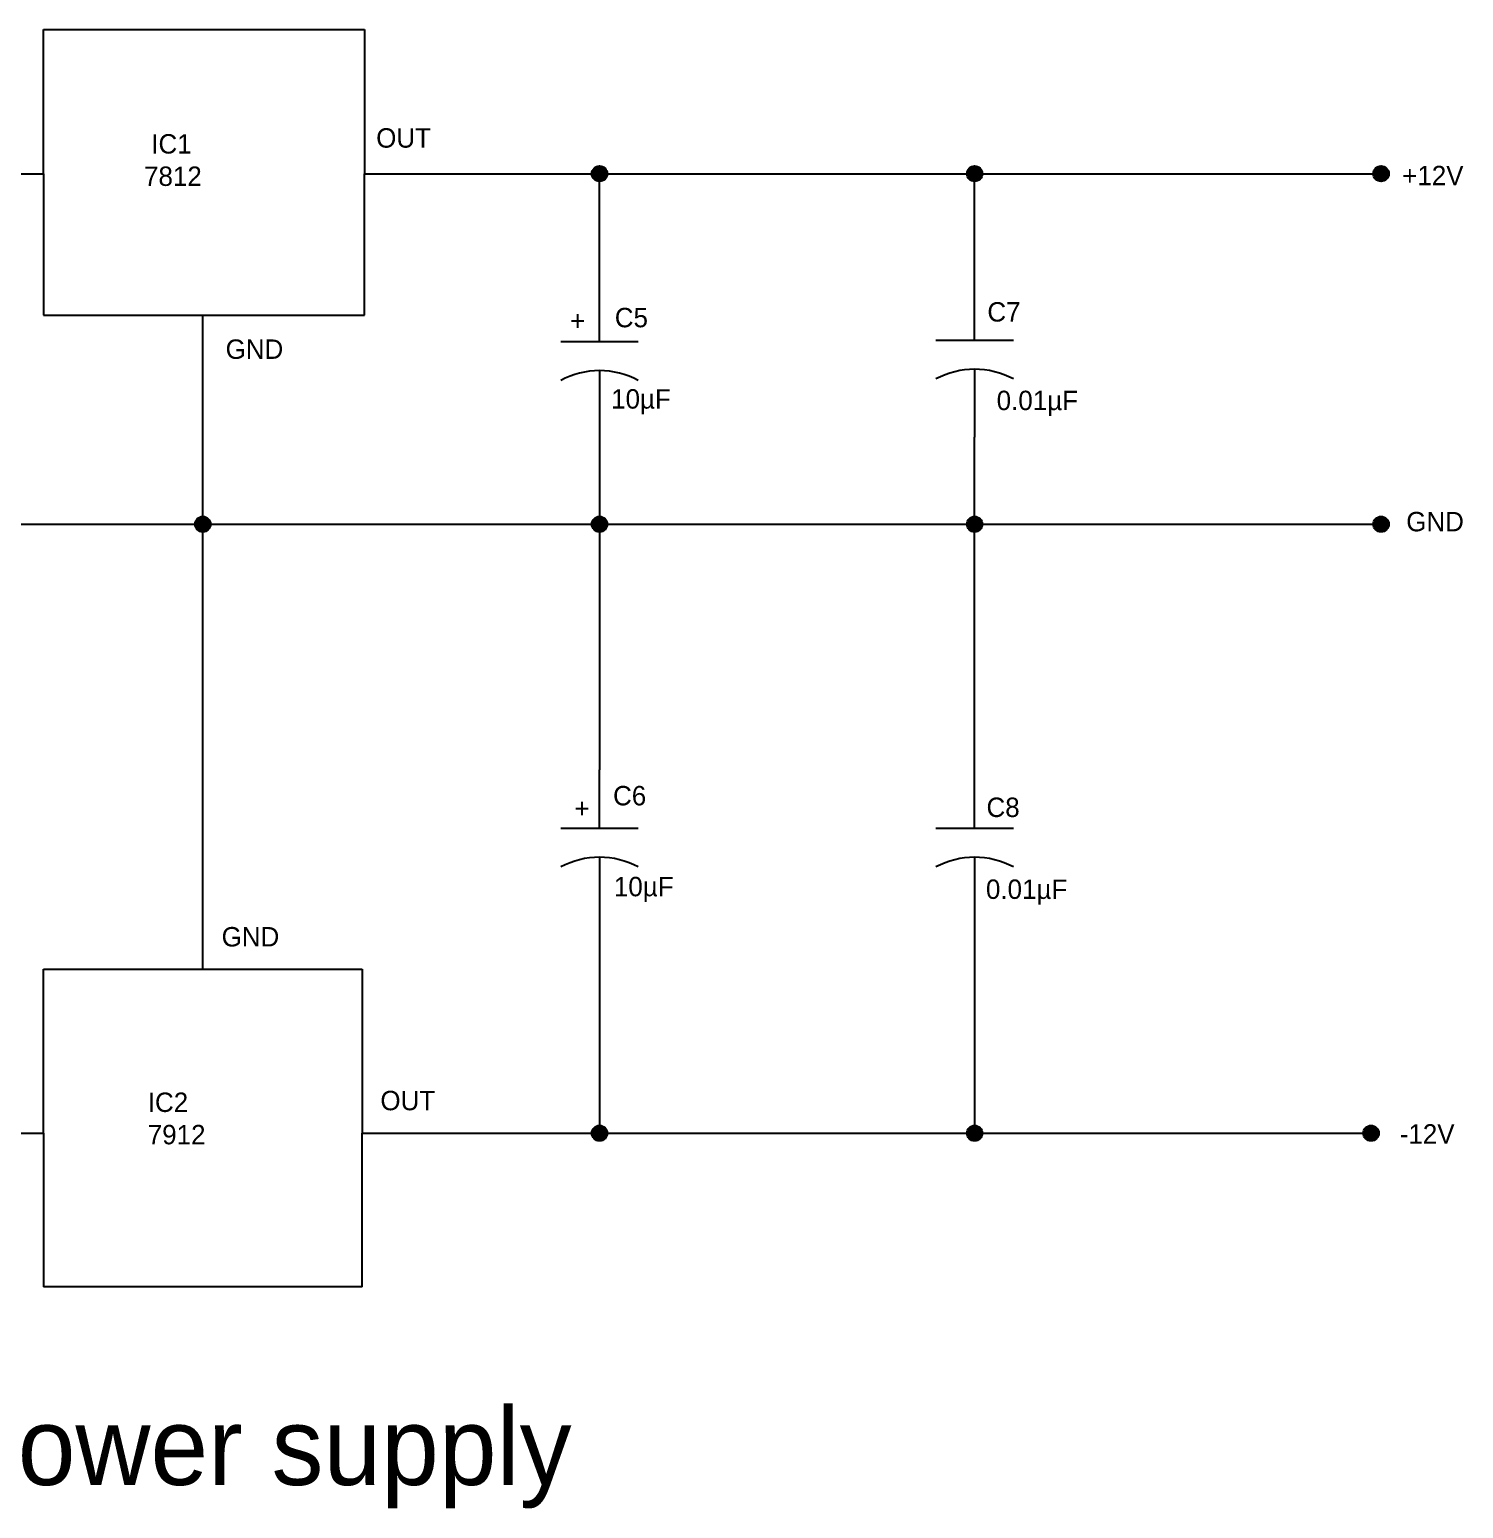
# Model space of a CAD drawing. Header units: inches. Extents: x 49.2 to 70.8, y -5.9 to 40.9.
# Drawn here: x 53.777 to 57.472, y 5.904 to 9.715 of the extents above; entities that cross this region are included whole.
import ezdxf

# ---------------------------------------------------------------- set-up
doc = ezdxf.new("R2010")
doc.units = ezdxf.units.IN
doc.header["$MEASUREMENT"] = 0

# ---------------------------------------------------------------- blocks, each defined once
blk = doc.blocks.new('Capacitor')
at = {"color": 7}
for p, q in [((0.15, -0.1), (0.15, 0.1)), ((0.15, 0), (0, 0)), ((0.225, 0), (0.4, 0))]:
    blk.add_line(p, q, dxfattribs=at)
blk.add_arc((0.4375, 0), 0.2125, 151.9275, 208.0725, dxfattribs=at)

msp = doc.modelspace()

# ---------------------------------------------------------------- linework, layer by layer
for p, q in [((53.8122, 9.3438), (53.8122, 9.7151)), ((53.8122, 9.7151), (54.6395, 9.7151)), ((54.6395, 9.7151), (54.6395, 9.3438)), ((53.1122, 9.3438), (53.8122, 9.3438)), ((53.8122, 9.3438), (53.8122, 8.979)), ((54.6395, 8.979), (54.6395, 9.3438)), ((54.6395, 9.3438), (57.2395, 9.3438)), ((55.2454, 9.0612), (55.2454, 9.3438)), ((56.2121, 9.0648), (56.2121, 9.3438)), ((53.8122, 8.979), (54.6395, 8.979)), ((54.223, 7.2938), (54.223, 8.979)), ((55.2454, 8.6612), (55.2454, 7.8072)), ((56.2121, 8.6072), (56.2121, 8.6648)), ((56.2121, 7.8072), (56.2121, 8.6072)), ((51.1788, 8.4405), (57.1788, 8.4405)), ((57.1788, 8.4405), (57.2595, 8.4405)), ((55.2454, 7.4072), (55.2454, 6.8712)), ((56.2121, 7.4072), (56.2121, 6.8712)), ((53.8122, 6.8712), (53.8122, 7.2938)), ((53.8122, 7.2938), (54.6338, 7.2938)), ((54.6338, 7.2938), (54.6338, 6.8712)), ((53.1122, 6.8712), (53.8122, 6.8712)), ((53.8122, 6.8712), (53.8122, 6.4752)), ((54.6338, 6.4752), (54.6338, 6.8712)), ((54.6338, 6.8712), (57.2338, 6.8712)), ((53.8338, 6.4752), (53.8122, 6.4752)), ((54.6338, 6.4752), (53.8338, 6.4752))]:
    msp.add_line(p, q)
at = {"color": 7}
for centre in [(55.2454, 9.3438), (56.2121, 9.3438), (57.2595, 9.3438), (54.223, 8.4405), (55.2454, 8.4405), (56.2121, 8.4405), (57.2595, 8.4405), (55.2454, 6.8712), (56.2121, 6.8712), (57.2338, 6.8712)]:
    msp.add_circle(centre, 0.02, dxfattribs=at)
for points in [[(55.2331, 9.3596), (55.2254, 9.3438), (55.2454, 9.3438)], [(55.2331, 9.3596), (55.2266, 9.351), (55.2254, 9.3438)], [(55.2266, 9.351), (55.2259, 9.3486), (55.2254, 9.3438)], [(55.2259, 9.3486), (55.2255, 9.3461), (55.2254, 9.3438)], [(55.2454, 9.3438), (55.2254, 9.3438), (55.2331, 9.3281)], [(55.2254, 9.3438), (55.2266, 9.3366), (55.2331, 9.3281)], [(55.2254, 9.3438), (55.2259, 9.339), (55.2266, 9.3366)], [(55.2254, 9.3438), (55.2255, 9.3416), (55.2259, 9.339)], [(55.2331, 9.3596), (55.23, 9.3565), (55.2266, 9.351)], [(55.23, 9.3565), (55.2285, 9.3546), (55.2266, 9.351)], [(55.2285, 9.3546), (55.2274, 9.3527), (55.2266, 9.351)], [(55.2331, 9.3596), (55.2314, 9.3582), (55.23, 9.3565)], [(55.2331, 9.3596), (55.2454, 9.3438), (55.2454, 9.3638)], [(55.2454, 9.3638), (55.2397, 9.363), (55.2331, 9.3596)], [(55.2397, 9.363), (55.236, 9.3613), (55.2331, 9.3596)], [(55.236, 9.3613), (55.2344, 9.3606), (55.2331, 9.3596)], [(55.2331, 9.3281), (55.2454, 9.3238), (55.2454, 9.3438)], [(55.2397, 9.363), (55.2377, 9.3623), (55.236, 9.3613)], [(55.2454, 9.3638), (55.2438, 9.3637), (55.2397, 9.363)], [(55.2438, 9.3637), (55.2418, 9.3635), (55.2397, 9.363)], [(55.2576, 9.3596), (55.2454, 9.3638), (55.2454, 9.3438)], [(55.2576, 9.3596), (55.251, 9.363), (55.2454, 9.3638)], [(55.251, 9.363), (55.2469, 9.3637), (55.2454, 9.3638)], [(55.2454, 9.3438), (55.2654, 9.3438), (55.2576, 9.3596)], [(55.2576, 9.3281), (55.2454, 9.3438), (55.2454, 9.3238)], [(55.2576, 9.3281), (55.2654, 9.3438), (55.2454, 9.3438)], [(55.251, 9.363), (55.249, 9.3635), (55.2469, 9.3637)], [(55.2576, 9.3596), (55.2547, 9.3613), (55.251, 9.363)], [(55.2547, 9.3613), (55.253, 9.3623), (55.251, 9.363)], [(55.2576, 9.3596), (55.2563, 9.3606), (55.2547, 9.3613)], [(55.2654, 9.3438), (55.2641, 9.351), (55.2576, 9.3596)], [(55.2641, 9.351), (55.2608, 9.3565), (55.2576, 9.3596)], [(55.2608, 9.3565), (55.2593, 9.3582), (55.2576, 9.3596)], [(55.2576, 9.3281), (55.2641, 9.3366), (55.2654, 9.3438)], [(55.2641, 9.351), (55.2622, 9.3546), (55.2608, 9.3565)], [(55.2641, 9.351), (55.2633, 9.3527), (55.2622, 9.3546)], [(55.2654, 9.3438), (55.2648, 9.3486), (55.2641, 9.351)], [(55.2641, 9.3366), (55.2648, 9.339), (55.2654, 9.3438)], [(55.2654, 9.3438), (55.2652, 9.3461), (55.2648, 9.3486)], [(55.2648, 9.339), (55.2652, 9.3416), (55.2654, 9.3438)], [(56.1998, 9.3596), (56.1921, 9.3438), (56.2121, 9.3438)], [(56.1998, 9.3596), (56.1933, 9.351), (56.1921, 9.3438)], [(56.1933, 9.351), (56.1926, 9.3486), (56.1921, 9.3438)], [(56.1926, 9.3486), (56.1922, 9.3461), (56.1921, 9.3438)], [(56.2121, 9.3438), (56.1921, 9.3438), (56.1998, 9.3281)], [(56.1921, 9.3438), (56.1933, 9.3366), (56.1998, 9.3281)], [(56.1921, 9.3438), (56.1926, 9.339), (56.1933, 9.3366)], [(56.1921, 9.3438), (56.1922, 9.3416), (56.1926, 9.339)], [(56.1998, 9.3596), (56.1967, 9.3565), (56.1933, 9.351)], [(56.1967, 9.3565), (56.1952, 9.3546), (56.1933, 9.351)], [(56.1952, 9.3546), (56.1941, 9.3527), (56.1933, 9.351)], [(56.1998, 9.3596), (56.1981, 9.3582), (56.1967, 9.3565)], [(56.1998, 9.3596), (56.2121, 9.3438), (56.2121, 9.3638)], [(56.2121, 9.3638), (56.2064, 9.363), (56.1998, 9.3596)], [(56.2064, 9.363), (56.2027, 9.3613), (56.1998, 9.3596)], [(56.2027, 9.3613), (56.2011, 9.3606), (56.1998, 9.3596)], [(56.1998, 9.3281), (56.2121, 9.3238), (56.2121, 9.3438)], [(56.2064, 9.363), (56.2044, 9.3623), (56.2027, 9.3613)], [(56.2121, 9.3638), (56.2105, 9.3637), (56.2064, 9.363)], [(56.2105, 9.3637), (56.2085, 9.3635), (56.2064, 9.363)], [(56.2243, 9.3596), (56.2121, 9.3638), (56.2121, 9.3438)], [(56.2243, 9.3596), (56.2177, 9.363), (56.2121, 9.3638)], [(56.2177, 9.363), (56.2136, 9.3637), (56.2121, 9.3638)], [(56.2121, 9.3438), (56.2321, 9.3438), (56.2243, 9.3596)], [(56.2243, 9.3281), (56.2121, 9.3438), (56.2121, 9.3238)], [(56.2243, 9.3281), (56.2321, 9.3438), (56.2121, 9.3438)], [(56.2177, 9.363), (56.2157, 9.3635), (56.2136, 9.3637)], [(56.2243, 9.3596), (56.2214, 9.3613), (56.2177, 9.363)], [(56.2214, 9.3613), (56.2197, 9.3623), (56.2177, 9.363)], [(56.2243, 9.3596), (56.223, 9.3606), (56.2214, 9.3613)], [(56.2321, 9.3438), (56.2308, 9.351), (56.2243, 9.3596)], [(56.2308, 9.351), (56.2275, 9.3565), (56.2243, 9.3596)], [(56.2275, 9.3565), (56.226, 9.3582), (56.2243, 9.3596)], [(56.2243, 9.3281), (56.2308, 9.3366), (56.2321, 9.3438)], [(56.2308, 9.351), (56.2289, 9.3546), (56.2275, 9.3565)], [(56.2308, 9.351), (56.23, 9.3527), (56.2289, 9.3546)], [(56.2321, 9.3438), (56.2315, 9.3486), (56.2308, 9.351)], [(56.2308, 9.3366), (56.2315, 9.339), (56.2321, 9.3438)], [(56.2321, 9.3438), (56.2319, 9.3461), (56.2315, 9.3486)], [(56.2315, 9.339), (56.2319, 9.3416), (56.2321, 9.3438)], [(57.2472, 9.3596), (57.2395, 9.3438), (57.2595, 9.3438)], [(57.2472, 9.3596), (57.2408, 9.351), (57.2395, 9.3438)], [(57.2408, 9.351), (57.2401, 9.3486), (57.2395, 9.3438)], [(57.2401, 9.3486), (57.2397, 9.3461), (57.2395, 9.3438)], [(57.2595, 9.3438), (57.2395, 9.3438), (57.2472, 9.3281)], [(57.2395, 9.3438), (57.2408, 9.3366), (57.2472, 9.3281)], [(57.2395, 9.3438), (57.2401, 9.339), (57.2408, 9.3366)], [(57.2395, 9.3438), (57.2397, 9.3416), (57.2401, 9.339)], [(57.2472, 9.3596), (57.2441, 9.3565), (57.2408, 9.351)], [(57.2441, 9.3565), (57.2426, 9.3546), (57.2408, 9.351)], [(57.2426, 9.3546), (57.2415, 9.3527), (57.2408, 9.351)], [(57.2472, 9.3596), (57.2456, 9.3582), (57.2441, 9.3565)], [(57.2472, 9.3596), (57.2595, 9.3438), (57.2595, 9.3638)], [(57.2595, 9.3638), (57.2539, 9.363), (57.2472, 9.3596)], [(57.2539, 9.363), (57.2502, 9.3613), (57.2472, 9.3596)], [(57.2502, 9.3613), (57.2485, 9.3606), (57.2472, 9.3596)], [(57.2472, 9.3281), (57.2595, 9.3238), (57.2595, 9.3438)], [(57.2539, 9.363), (57.2519, 9.3623), (57.2502, 9.3613)], [(57.2595, 9.3638), (57.2579, 9.3637), (57.2539, 9.363)], [(57.2579, 9.3637), (57.2559, 9.3635), (57.2539, 9.363)], [(57.2718, 9.3596), (57.2595, 9.3638), (57.2595, 9.3438)], [(57.2718, 9.3596), (57.2651, 9.363), (57.2595, 9.3638)], [(57.2651, 9.363), (57.2611, 9.3637), (57.2595, 9.3638)], [(57.2595, 9.3438), (57.2795, 9.3438), (57.2718, 9.3596)], [(57.2718, 9.3281), (57.2595, 9.3438), (57.2595, 9.3238)], [(57.2718, 9.3281), (57.2795, 9.3438), (57.2595, 9.3438)], [(57.2651, 9.363), (57.2631, 9.3635), (57.2611, 9.3637)], [(57.2718, 9.3596), (57.2688, 9.3613), (57.2651, 9.363)], [(57.2688, 9.3613), (57.2672, 9.3623), (57.2651, 9.363)], [(57.2718, 9.3596), (57.2705, 9.3606), (57.2688, 9.3613)], [(57.2795, 9.3438), (57.2782, 9.351), (57.2718, 9.3596)], [(57.2782, 9.351), (57.2749, 9.3565), (57.2718, 9.3596)], [(57.2749, 9.3565), (57.2734, 9.3582), (57.2718, 9.3596)], [(57.2718, 9.3281), (57.2782, 9.3366), (57.2795, 9.3438)], [(57.2782, 9.351), (57.2764, 9.3546), (57.2749, 9.3565)], [(57.2782, 9.351), (57.2775, 9.3527), (57.2764, 9.3546)], [(57.2795, 9.3438), (57.279, 9.3486), (57.2782, 9.351)], [(57.2782, 9.3366), (57.279, 9.339), (57.2795, 9.3438)], [(57.2795, 9.3438), (57.2793, 9.3461), (57.279, 9.3486)], [(57.279, 9.339), (57.2793, 9.3416), (57.2795, 9.3438)], [(55.2266, 9.3366), (55.23, 9.3312), (55.2331, 9.3281)], [(55.2266, 9.3366), (55.2285, 9.333), (55.23, 9.3312)], [(55.2266, 9.3366), (55.2274, 9.3349), (55.2285, 9.333)], [(55.23, 9.3312), (55.2314, 9.3294), (55.2331, 9.3281)], [(55.2331, 9.3281), (55.2397, 9.3247), (55.2454, 9.3238)], [(55.2331, 9.3281), (55.236, 9.3264), (55.2397, 9.3247)], [(55.2331, 9.3281), (55.2344, 9.327), (55.236, 9.3264)], [(55.236, 9.3264), (55.2377, 9.3253), (55.2397, 9.3247)], [(55.2397, 9.3247), (55.2438, 9.324), (55.2454, 9.3238)], [(55.2397, 9.3247), (55.2418, 9.3241), (55.2438, 9.324)], [(55.2454, 9.3238), (55.251, 9.3247), (55.2576, 9.3281)], [(55.2454, 9.3238), (55.2469, 9.324), (55.251, 9.3247)], [(55.2469, 9.324), (55.249, 9.3241), (55.251, 9.3247)], [(55.251, 9.3247), (55.2547, 9.3264), (55.2576, 9.3281)], [(55.251, 9.3247), (55.253, 9.3253), (55.2547, 9.3264)], [(55.2547, 9.3264), (55.2563, 9.327), (55.2576, 9.3281)], [(55.2576, 9.3281), (55.2608, 9.3312), (55.2641, 9.3366)], [(55.2576, 9.3281), (55.2593, 9.3294), (55.2608, 9.3312)], [(55.2608, 9.3312), (55.2622, 9.333), (55.2641, 9.3366)], [(55.2622, 9.333), (55.2633, 9.3349), (55.2641, 9.3366)], [(56.1933, 9.3366), (56.1967, 9.3312), (56.1998, 9.3281)], [(56.1933, 9.3366), (56.1952, 9.333), (56.1967, 9.3312)], [(56.1933, 9.3366), (56.1941, 9.3349), (56.1952, 9.333)], [(56.1967, 9.3312), (56.1981, 9.3294), (56.1998, 9.3281)], [(56.1998, 9.3281), (56.2064, 9.3247), (56.2121, 9.3238)], [(56.1998, 9.3281), (56.2027, 9.3264), (56.2064, 9.3247)], [(56.1998, 9.3281), (56.2011, 9.327), (56.2027, 9.3264)], [(56.2027, 9.3264), (56.2044, 9.3253), (56.2064, 9.3247)], [(56.2064, 9.3247), (56.2105, 9.324), (56.2121, 9.3238)], [(56.2064, 9.3247), (56.2085, 9.3241), (56.2105, 9.324)], [(56.2121, 9.3238), (56.2177, 9.3247), (56.2243, 9.3281)], [(56.2121, 9.3238), (56.2136, 9.324), (56.2177, 9.3247)], [(56.2136, 9.324), (56.2157, 9.3241), (56.2177, 9.3247)], [(56.2177, 9.3247), (56.2214, 9.3264), (56.2243, 9.3281)], [(56.2177, 9.3247), (56.2197, 9.3253), (56.2214, 9.3264)], [(56.2214, 9.3264), (56.223, 9.327), (56.2243, 9.3281)], [(56.2243, 9.3281), (56.2275, 9.3312), (56.2308, 9.3366)], [(56.2243, 9.3281), (56.226, 9.3294), (56.2275, 9.3312)], [(56.2275, 9.3312), (56.2289, 9.333), (56.2308, 9.3366)], [(56.2289, 9.333), (56.23, 9.3349), (56.2308, 9.3366)], [(57.2408, 9.3366), (57.2441, 9.3312), (57.2472, 9.3281)], [(57.2408, 9.3366), (57.2426, 9.333), (57.2441, 9.3312)], [(57.2408, 9.3366), (57.2415, 9.3349), (57.2426, 9.333)], [(57.2441, 9.3312), (57.2456, 9.3294), (57.2472, 9.3281)], [(57.2472, 9.3281), (57.2539, 9.3247), (57.2595, 9.3238)], [(57.2472, 9.3281), (57.2502, 9.3264), (57.2539, 9.3247)], [(57.2472, 9.3281), (57.2485, 9.327), (57.2502, 9.3264)], [(57.2502, 9.3264), (57.2519, 9.3253), (57.2539, 9.3247)], [(57.2539, 9.3247), (57.2579, 9.324), (57.2595, 9.3238)], [(57.2539, 9.3247), (57.2559, 9.3241), (57.2579, 9.324)], [(57.2595, 9.3238), (57.2651, 9.3247), (57.2718, 9.3281)], [(57.2595, 9.3238), (57.2611, 9.324), (57.2651, 9.3247)], [(57.2611, 9.324), (57.2631, 9.3241), (57.2651, 9.3247)], [(57.2651, 9.3247), (57.2688, 9.3264), (57.2718, 9.3281)], [(57.2651, 9.3247), (57.2672, 9.3253), (57.2688, 9.3264)], [(57.2688, 9.3264), (57.2705, 9.327), (57.2718, 9.3281)], [(57.2718, 9.3281), (57.2749, 9.3312), (57.2782, 9.3366)], [(57.2718, 9.3281), (57.2734, 9.3294), (57.2749, 9.3312)], [(57.2749, 9.3312), (57.2764, 9.333), (57.2782, 9.3366)], [(57.2764, 9.333), (57.2775, 9.3349), (57.2782, 9.3366)], [(54.2107, 8.4562), (54.223, 8.4405), (54.223, 8.4605)], [(54.223, 8.4605), (54.2173, 8.4597), (54.2107, 8.4562)], [(54.223, 8.4605), (54.2214, 8.4603), (54.2173, 8.4597)], [(54.2214, 8.4603), (54.2194, 8.4602), (54.2173, 8.4597)], [(54.2352, 8.4562), (54.223, 8.4605), (54.223, 8.4405)], [(54.2352, 8.4562), (54.2286, 8.4597), (54.223, 8.4605)], [(54.2286, 8.4597), (54.2245, 8.4603), (54.223, 8.4605)], [(54.2286, 8.4597), (54.2266, 8.4602), (54.2245, 8.4603)], [(55.2331, 8.4562), (55.2454, 8.4405), (55.2454, 8.4605)], [(55.2454, 8.4605), (55.2397, 8.4597), (55.2331, 8.4562)], [(55.2454, 8.4605), (55.2438, 8.4603), (55.2397, 8.4597)], [(55.2438, 8.4603), (55.2418, 8.4602), (55.2397, 8.4597)], [(55.2576, 8.4562), (55.2454, 8.4605), (55.2454, 8.4405)], [(55.2576, 8.4562), (55.251, 8.4597), (55.2454, 8.4605)], [(55.251, 8.4597), (55.2469, 8.4603), (55.2454, 8.4605)], [(55.251, 8.4597), (55.249, 8.4602), (55.2469, 8.4603)], [(56.1998, 8.4562), (56.2121, 8.4405), (56.2121, 8.4605)], [(56.2121, 8.4605), (56.2064, 8.4597), (56.1998, 8.4562)], [(56.2121, 8.4605), (56.2105, 8.4603), (56.2064, 8.4597)], [(56.2105, 8.4603), (56.2085, 8.4602), (56.2064, 8.4597)], [(56.2243, 8.4562), (56.2121, 8.4605), (56.2121, 8.4405)], [(56.2243, 8.4562), (56.2177, 8.4597), (56.2121, 8.4605)], [(56.2177, 8.4597), (56.2136, 8.4603), (56.2121, 8.4605)], [(56.2177, 8.4597), (56.2157, 8.4602), (56.2136, 8.4603)], [(57.2472, 8.4562), (57.2595, 8.4405), (57.2595, 8.4605)], [(57.2595, 8.4605), (57.2539, 8.4597), (57.2472, 8.4562)], [(57.2595, 8.4605), (57.2579, 8.4603), (57.2539, 8.4597)], [(57.2579, 8.4603), (57.2559, 8.4602), (57.2539, 8.4597)], [(57.2718, 8.4562), (57.2595, 8.4605), (57.2595, 8.4405)], [(57.2718, 8.4562), (57.2651, 8.4597), (57.2595, 8.4605)], [(57.2651, 8.4597), (57.2611, 8.4603), (57.2595, 8.4605)], [(57.2651, 8.4597), (57.2631, 8.4602), (57.2611, 8.4603)], [(54.2107, 8.4562), (54.203, 8.4405), (54.223, 8.4405)], [(54.2107, 8.4562), (54.2042, 8.4477), (54.203, 8.4405)], [(54.2042, 8.4477), (54.2035, 8.4453), (54.203, 8.4405)], [(54.2035, 8.4453), (54.2031, 8.4427), (54.203, 8.4405)], [(54.223, 8.4405), (54.203, 8.4405), (54.2107, 8.4247)], [(54.203, 8.4405), (54.2042, 8.4333), (54.2107, 8.4247)], [(54.203, 8.4405), (54.2035, 8.4357), (54.2042, 8.4333)], [(54.203, 8.4405), (54.2031, 8.4383), (54.2035, 8.4357)], [(54.2107, 8.4562), (54.2076, 8.4531), (54.2042, 8.4477)], [(54.2076, 8.4531), (54.2061, 8.4513), (54.2042, 8.4477)], [(54.2061, 8.4513), (54.205, 8.4494), (54.2042, 8.4477)], [(54.2042, 8.4333), (54.2076, 8.4278), (54.2107, 8.4247)], [(54.2042, 8.4333), (54.2061, 8.4297), (54.2076, 8.4278)], [(54.2042, 8.4333), (54.205, 8.4316), (54.2061, 8.4297)], [(54.2107, 8.4562), (54.209, 8.4549), (54.2076, 8.4531)], [(54.2076, 8.4278), (54.209, 8.4261), (54.2107, 8.4247)], [(54.2173, 8.4597), (54.2136, 8.4579), (54.2107, 8.4562)], [(54.2136, 8.4579), (54.212, 8.4573), (54.2107, 8.4562)], [(54.2107, 8.4247), (54.223, 8.4205), (54.223, 8.4405)], [(54.2107, 8.4247), (54.2173, 8.4213), (54.223, 8.4205)], [(54.2107, 8.4247), (54.2136, 8.423), (54.2173, 8.4213)], [(54.2107, 8.4247), (54.212, 8.4237), (54.2136, 8.423)], [(54.2173, 8.4597), (54.2153, 8.459), (54.2136, 8.4579)], [(54.2136, 8.423), (54.2153, 8.422), (54.2173, 8.4213)], [(54.223, 8.4405), (54.243, 8.4405), (54.2352, 8.4562)], [(54.2352, 8.4247), (54.223, 8.4405), (54.223, 8.4205)], [(54.2352, 8.4247), (54.243, 8.4405), (54.223, 8.4405)], [(54.223, 8.4205), (54.2286, 8.4213), (54.2352, 8.4247)], [(54.2352, 8.4562), (54.2323, 8.4579), (54.2286, 8.4597)], [(54.2323, 8.4579), (54.2306, 8.459), (54.2286, 8.4597)], [(54.2286, 8.4213), (54.2323, 8.423), (54.2352, 8.4247)], [(54.2286, 8.4213), (54.2306, 8.422), (54.2323, 8.423)], [(54.2352, 8.4562), (54.2339, 8.4573), (54.2323, 8.4579)], [(54.2323, 8.423), (54.2339, 8.4237), (54.2352, 8.4247)], [(54.243, 8.4405), (54.2417, 8.4477), (54.2352, 8.4562)], [(54.2417, 8.4477), (54.2384, 8.4531), (54.2352, 8.4562)], [(54.2384, 8.4531), (54.2369, 8.4549), (54.2352, 8.4562)], [(54.2352, 8.4247), (54.2417, 8.4333), (54.243, 8.4405)], [(54.2352, 8.4247), (54.2384, 8.4278), (54.2417, 8.4333)], [(54.2352, 8.4247), (54.2369, 8.4261), (54.2384, 8.4278)], [(54.2417, 8.4477), (54.2398, 8.4513), (54.2384, 8.4531)], [(54.2384, 8.4278), (54.2398, 8.4297), (54.2417, 8.4333)], [(54.2417, 8.4477), (54.2409, 8.4494), (54.2398, 8.4513)], [(54.2398, 8.4297), (54.2409, 8.4316), (54.2417, 8.4333)], [(54.243, 8.4405), (54.2424, 8.4453), (54.2417, 8.4477)], [(54.2417, 8.4333), (54.2424, 8.4357), (54.243, 8.4405)], [(54.243, 8.4405), (54.2428, 8.4427), (54.2424, 8.4453)], [(54.2424, 8.4357), (54.2428, 8.4383), (54.243, 8.4405)], [(55.2331, 8.4562), (55.2254, 8.4405), (55.2454, 8.4405)], [(55.2331, 8.4562), (55.2266, 8.4477), (55.2254, 8.4405)], [(55.2266, 8.4477), (55.2259, 8.4453), (55.2254, 8.4405)], [(55.2259, 8.4453), (55.2255, 8.4427), (55.2254, 8.4405)], [(55.2454, 8.4405), (55.2254, 8.4405), (55.2331, 8.4247)], [(55.2254, 8.4405), (55.2266, 8.4333), (55.2331, 8.4247)], [(55.2254, 8.4405), (55.2259, 8.4357), (55.2266, 8.4333)], [(55.2254, 8.4405), (55.2255, 8.4383), (55.2259, 8.4357)], [(55.2331, 8.4562), (55.23, 8.4531), (55.2266, 8.4477)], [(55.23, 8.4531), (55.2285, 8.4513), (55.2266, 8.4477)], [(55.2285, 8.4513), (55.2274, 8.4494), (55.2266, 8.4477)], [(55.2266, 8.4333), (55.23, 8.4278), (55.2331, 8.4247)], [(55.2266, 8.4333), (55.2285, 8.4297), (55.23, 8.4278)], [(55.2266, 8.4333), (55.2274, 8.4316), (55.2285, 8.4297)], [(55.2331, 8.4562), (55.2314, 8.4549), (55.23, 8.4531)], [(55.23, 8.4278), (55.2314, 8.4261), (55.2331, 8.4247)], [(55.2397, 8.4597), (55.236, 8.4579), (55.2331, 8.4562)], [(55.236, 8.4579), (55.2344, 8.4573), (55.2331, 8.4562)], [(55.2331, 8.4247), (55.2454, 8.4205), (55.2454, 8.4405)], [(55.2331, 8.4247), (55.2397, 8.4213), (55.2454, 8.4205)], [(55.2331, 8.4247), (55.236, 8.423), (55.2397, 8.4213)], [(55.2331, 8.4247), (55.2344, 8.4237), (55.236, 8.423)], [(55.2397, 8.4597), (55.2377, 8.459), (55.236, 8.4579)], [(55.236, 8.423), (55.2377, 8.422), (55.2397, 8.4213)], [(55.2454, 8.4405), (55.2654, 8.4405), (55.2576, 8.4562)], [(55.2576, 8.4247), (55.2454, 8.4405), (55.2454, 8.4205)], [(55.2576, 8.4247), (55.2654, 8.4405), (55.2454, 8.4405)], [(55.2454, 8.4205), (55.251, 8.4213), (55.2576, 8.4247)], [(55.2576, 8.4562), (55.2547, 8.4579), (55.251, 8.4597)], [(55.2547, 8.4579), (55.253, 8.459), (55.251, 8.4597)], [(55.251, 8.4213), (55.2547, 8.423), (55.2576, 8.4247)], [(55.251, 8.4213), (55.253, 8.422), (55.2547, 8.423)], [(55.2576, 8.4562), (55.2563, 8.4573), (55.2547, 8.4579)], [(55.2547, 8.423), (55.2563, 8.4237), (55.2576, 8.4247)], [(55.2654, 8.4405), (55.2641, 8.4477), (55.2576, 8.4562)], [(55.2641, 8.4477), (55.2608, 8.4531), (55.2576, 8.4562)], [(55.2608, 8.4531), (55.2593, 8.4549), (55.2576, 8.4562)], [(55.2576, 8.4247), (55.2641, 8.4333), (55.2654, 8.4405)], [(55.2576, 8.4247), (55.2608, 8.4278), (55.2641, 8.4333)], [(55.2576, 8.4247), (55.2593, 8.4261), (55.2608, 8.4278)], [(55.2641, 8.4477), (55.2622, 8.4513), (55.2608, 8.4531)], [(55.2608, 8.4278), (55.2622, 8.4297), (55.2641, 8.4333)], [(55.2641, 8.4477), (55.2633, 8.4494), (55.2622, 8.4513)], [(55.2622, 8.4297), (55.2633, 8.4316), (55.2641, 8.4333)], [(55.2654, 8.4405), (55.2648, 8.4453), (55.2641, 8.4477)], [(55.2641, 8.4333), (55.2648, 8.4357), (55.2654, 8.4405)], [(55.2654, 8.4405), (55.2652, 8.4427), (55.2648, 8.4453)], [(55.2648, 8.4357), (55.2652, 8.4383), (55.2654, 8.4405)], [(56.1998, 8.4562), (56.1921, 8.4405), (56.2121, 8.4405)], [(56.1998, 8.4562), (56.1933, 8.4477), (56.1921, 8.4405)], [(56.1933, 8.4477), (56.1926, 8.4453), (56.1921, 8.4405)], [(56.1926, 8.4453), (56.1922, 8.4427), (56.1921, 8.4405)], [(56.2121, 8.4405), (56.1921, 8.4405), (56.1998, 8.4247)], [(56.1921, 8.4405), (56.1933, 8.4333), (56.1998, 8.4247)], [(56.1921, 8.4405), (56.1926, 8.4357), (56.1933, 8.4333)], [(56.1921, 8.4405), (56.1922, 8.4383), (56.1926, 8.4357)], [(56.1998, 8.4562), (56.1967, 8.4531), (56.1933, 8.4477)], [(56.1967, 8.4531), (56.1952, 8.4513), (56.1933, 8.4477)], [(56.1952, 8.4513), (56.1941, 8.4494), (56.1933, 8.4477)], [(56.1933, 8.4333), (56.1967, 8.4278), (56.1998, 8.4247)], [(56.1933, 8.4333), (56.1952, 8.4297), (56.1967, 8.4278)], [(56.1933, 8.4333), (56.1941, 8.4316), (56.1952, 8.4297)], [(56.1998, 8.4562), (56.1981, 8.4549), (56.1967, 8.4531)], [(56.1967, 8.4278), (56.1981, 8.4261), (56.1998, 8.4247)], [(56.2064, 8.4597), (56.2027, 8.4579), (56.1998, 8.4562)], [(56.2027, 8.4579), (56.2011, 8.4573), (56.1998, 8.4562)], [(56.1998, 8.4247), (56.2121, 8.4205), (56.2121, 8.4405)], [(56.1998, 8.4247), (56.2064, 8.4213), (56.2121, 8.4205)], [(56.1998, 8.4247), (56.2027, 8.423), (56.2064, 8.4213)], [(56.1998, 8.4247), (56.2011, 8.4237), (56.2027, 8.423)], [(56.2064, 8.4597), (56.2044, 8.459), (56.2027, 8.4579)], [(56.2027, 8.423), (56.2044, 8.422), (56.2064, 8.4213)], [(56.2121, 8.4405), (56.2321, 8.4405), (56.2243, 8.4562)], [(56.2243, 8.4247), (56.2121, 8.4405), (56.2121, 8.4205)], [(56.2243, 8.4247), (56.2321, 8.4405), (56.2121, 8.4405)], [(56.2121, 8.4205), (56.2177, 8.4213), (56.2243, 8.4247)], [(56.2243, 8.4562), (56.2214, 8.4579), (56.2177, 8.4597)], [(56.2214, 8.4579), (56.2197, 8.459), (56.2177, 8.4597)], [(56.2177, 8.4213), (56.2214, 8.423), (56.2243, 8.4247)], [(56.2177, 8.4213), (56.2197, 8.422), (56.2214, 8.423)], [(56.2243, 8.4562), (56.223, 8.4573), (56.2214, 8.4579)], [(56.2214, 8.423), (56.223, 8.4237), (56.2243, 8.4247)], [(56.2321, 8.4405), (56.2308, 8.4477), (56.2243, 8.4562)], [(56.2308, 8.4477), (56.2275, 8.4531), (56.2243, 8.4562)], [(56.2275, 8.4531), (56.226, 8.4549), (56.2243, 8.4562)], [(56.2243, 8.4247), (56.2308, 8.4333), (56.2321, 8.4405)], [(56.2243, 8.4247), (56.2275, 8.4278), (56.2308, 8.4333)], [(56.2243, 8.4247), (56.226, 8.4261), (56.2275, 8.4278)], [(56.2308, 8.4477), (56.2289, 8.4513), (56.2275, 8.4531)], [(56.2275, 8.4278), (56.2289, 8.4297), (56.2308, 8.4333)], [(56.2308, 8.4477), (56.23, 8.4494), (56.2289, 8.4513)], [(56.2289, 8.4297), (56.23, 8.4316), (56.2308, 8.4333)], [(56.2321, 8.4405), (56.2315, 8.4453), (56.2308, 8.4477)], [(56.2308, 8.4333), (56.2315, 8.4357), (56.2321, 8.4405)], [(56.2321, 8.4405), (56.2319, 8.4427), (56.2315, 8.4453)], [(56.2315, 8.4357), (56.2319, 8.4383), (56.2321, 8.4405)], [(57.2472, 8.4562), (57.2395, 8.4405), (57.2595, 8.4405)], [(57.2472, 8.4562), (57.2408, 8.4477), (57.2395, 8.4405)], [(57.2408, 8.4477), (57.2401, 8.4453), (57.2395, 8.4405)], [(57.2401, 8.4453), (57.2397, 8.4427), (57.2395, 8.4405)], [(57.2595, 8.4405), (57.2395, 8.4405), (57.2472, 8.4247)], [(57.2395, 8.4405), (57.2408, 8.4333), (57.2472, 8.4247)], [(57.2395, 8.4405), (57.2401, 8.4357), (57.2408, 8.4333)], [(57.2395, 8.4405), (57.2397, 8.4383), (57.2401, 8.4357)], [(57.2472, 8.4562), (57.2441, 8.4531), (57.2408, 8.4477)], [(57.2441, 8.4531), (57.2426, 8.4513), (57.2408, 8.4477)], [(57.2426, 8.4513), (57.2415, 8.4494), (57.2408, 8.4477)], [(57.2408, 8.4333), (57.2441, 8.4278), (57.2472, 8.4247)], [(57.2408, 8.4333), (57.2426, 8.4297), (57.2441, 8.4278)], [(57.2408, 8.4333), (57.2415, 8.4316), (57.2426, 8.4297)], [(57.2472, 8.4562), (57.2456, 8.4549), (57.2441, 8.4531)], [(57.2441, 8.4278), (57.2456, 8.4261), (57.2472, 8.4247)], [(57.2539, 8.4597), (57.2502, 8.4579), (57.2472, 8.4562)], [(57.2502, 8.4579), (57.2485, 8.4573), (57.2472, 8.4562)], [(57.2472, 8.4247), (57.2595, 8.4205), (57.2595, 8.4405)], [(57.2472, 8.4247), (57.2539, 8.4213), (57.2595, 8.4205)], [(57.2472, 8.4247), (57.2502, 8.423), (57.2539, 8.4213)], [(57.2472, 8.4247), (57.2485, 8.4237), (57.2502, 8.423)], [(57.2539, 8.4597), (57.2519, 8.459), (57.2502, 8.4579)], [(57.2502, 8.423), (57.2519, 8.422), (57.2539, 8.4213)], [(57.2595, 8.4405), (57.2795, 8.4405), (57.2718, 8.4562)], [(57.2718, 8.4247), (57.2595, 8.4405), (57.2595, 8.4205)], [(57.2718, 8.4247), (57.2795, 8.4405), (57.2595, 8.4405)], [(57.2595, 8.4205), (57.2651, 8.4213), (57.2718, 8.4247)], [(57.2718, 8.4562), (57.2688, 8.4579), (57.2651, 8.4597)], [(57.2688, 8.4579), (57.2672, 8.459), (57.2651, 8.4597)], [(57.2651, 8.4213), (57.2688, 8.423), (57.2718, 8.4247)], [(57.2651, 8.4213), (57.2672, 8.422), (57.2688, 8.423)], [(57.2718, 8.4562), (57.2705, 8.4573), (57.2688, 8.4579)], [(57.2688, 8.423), (57.2705, 8.4237), (57.2718, 8.4247)], [(57.2795, 8.4405), (57.2782, 8.4477), (57.2718, 8.4562)], [(57.2782, 8.4477), (57.2749, 8.4531), (57.2718, 8.4562)], [(57.2749, 8.4531), (57.2734, 8.4549), (57.2718, 8.4562)], [(57.2718, 8.4247), (57.2782, 8.4333), (57.2795, 8.4405)], [(57.2718, 8.4247), (57.2749, 8.4278), (57.2782, 8.4333)], [(57.2718, 8.4247), (57.2734, 8.4261), (57.2749, 8.4278)], [(57.2782, 8.4477), (57.2764, 8.4513), (57.2749, 8.4531)], [(57.2749, 8.4278), (57.2764, 8.4297), (57.2782, 8.4333)], [(57.2782, 8.4477), (57.2775, 8.4494), (57.2764, 8.4513)], [(57.2764, 8.4297), (57.2775, 8.4316), (57.2782, 8.4333)], [(57.2795, 8.4405), (57.279, 8.4453), (57.2782, 8.4477)], [(57.2782, 8.4333), (57.279, 8.4357), (57.2795, 8.4405)], [(57.2795, 8.4405), (57.2793, 8.4427), (57.279, 8.4453)], [(57.279, 8.4357), (57.2793, 8.4383), (57.2795, 8.4405)], [(54.2173, 8.4213), (54.2214, 8.4206), (54.223, 8.4205)], [(54.2173, 8.4213), (54.2194, 8.4208), (54.2214, 8.4206)], [(54.223, 8.4205), (54.2245, 8.4206), (54.2286, 8.4213)], [(54.2245, 8.4206), (54.2266, 8.4208), (54.2286, 8.4213)], [(55.2397, 8.4213), (55.2438, 8.4206), (55.2454, 8.4205)], [(55.2397, 8.4213), (55.2418, 8.4208), (55.2438, 8.4206)], [(55.2454, 8.4205), (55.2469, 8.4206), (55.251, 8.4213)], [(55.2469, 8.4206), (55.249, 8.4208), (55.251, 8.4213)], [(56.2064, 8.4213), (56.2105, 8.4206), (56.2121, 8.4205)], [(56.2064, 8.4213), (56.2085, 8.4208), (56.2105, 8.4206)], [(56.2121, 8.4205), (56.2136, 8.4206), (56.2177, 8.4213)], [(56.2136, 8.4206), (56.2157, 8.4208), (56.2177, 8.4213)], [(57.2539, 8.4213), (57.2579, 8.4206), (57.2595, 8.4205)], [(57.2539, 8.4213), (57.2559, 8.4208), (57.2579, 8.4206)], [(57.2595, 8.4205), (57.2611, 8.4206), (57.2651, 8.4213)], [(57.2611, 8.4206), (57.2631, 8.4208), (57.2651, 8.4213)], [(55.2331, 6.8869), (55.2254, 6.8712), (55.2454, 6.8712)], [(55.2331, 6.8869), (55.2266, 6.8784), (55.2254, 6.8712)], [(55.2266, 6.8784), (55.2259, 6.876), (55.2254, 6.8712)], [(55.2259, 6.876), (55.2255, 6.8734), (55.2254, 6.8712)], [(55.2454, 6.8712), (55.2254, 6.8712), (55.2331, 6.8554)], [(55.2254, 6.8712), (55.2266, 6.864), (55.2331, 6.8554)], [(55.2254, 6.8712), (55.2259, 6.8664), (55.2266, 6.864)], [(55.2254, 6.8712), (55.2255, 6.8689), (55.2259, 6.8664)], [(55.2331, 6.8869), (55.23, 6.8838), (55.2266, 6.8784)], [(55.23, 6.8838), (55.2285, 6.882), (55.2266, 6.8784)], [(55.2285, 6.882), (55.2274, 6.8801), (55.2266, 6.8784)], [(55.2266, 6.864), (55.23, 6.8585), (55.2331, 6.8554)], [(55.2266, 6.864), (55.2285, 6.8604), (55.23, 6.8585)], [(55.2266, 6.864), (55.2274, 6.8623), (55.2285, 6.8604)], [(55.2331, 6.8869), (55.2314, 6.8856), (55.23, 6.8838)], [(55.2331, 6.8869), (55.2454, 6.8712), (55.2454, 6.8912)], [(55.2454, 6.8912), (55.2397, 6.8903), (55.2331, 6.8869)], [(55.2397, 6.8903), (55.236, 6.8886), (55.2331, 6.8869)], [(55.236, 6.8886), (55.2344, 6.8879), (55.2331, 6.8869)], [(55.2331, 6.8554), (55.2454, 6.8512), (55.2454, 6.8712)], [(55.2397, 6.8903), (55.2377, 6.8897), (55.236, 6.8886)], [(55.2454, 6.8912), (55.2438, 6.891), (55.2397, 6.8903)], [(55.2438, 6.891), (55.2418, 6.8909), (55.2397, 6.8903)], [(55.2576, 6.8869), (55.2454, 6.8912), (55.2454, 6.8712)], [(55.2576, 6.8869), (55.251, 6.8903), (55.2454, 6.8912)], [(55.251, 6.8903), (55.2469, 6.891), (55.2454, 6.8912)], [(55.2454, 6.8712), (55.2654, 6.8712), (55.2576, 6.8869)], [(55.2576, 6.8554), (55.2454, 6.8712), (55.2454, 6.8512)], [(55.2576, 6.8554), (55.2654, 6.8712), (55.2454, 6.8712)], [(55.251, 6.8903), (55.249, 6.8909), (55.2469, 6.891)], [(55.2576, 6.8869), (55.2547, 6.8886), (55.251, 6.8903)], [(55.2547, 6.8886), (55.253, 6.8897), (55.251, 6.8903)], [(55.2576, 6.8869), (55.2563, 6.8879), (55.2547, 6.8886)], [(55.2654, 6.8712), (55.2641, 6.8784), (55.2576, 6.8869)], [(55.2641, 6.8784), (55.2608, 6.8838), (55.2576, 6.8869)], [(55.2608, 6.8838), (55.2593, 6.8856), (55.2576, 6.8869)], [(55.2576, 6.8554), (55.2641, 6.864), (55.2654, 6.8712)], [(55.2576, 6.8554), (55.2608, 6.8585), (55.2641, 6.864)], [(55.2641, 6.8784), (55.2622, 6.882), (55.2608, 6.8838)], [(55.2608, 6.8585), (55.2622, 6.8604), (55.2641, 6.864)], [(55.2641, 6.8784), (55.2633, 6.8801), (55.2622, 6.882)], [(55.2622, 6.8604), (55.2633, 6.8623), (55.2641, 6.864)], [(55.2654, 6.8712), (55.2648, 6.876), (55.2641, 6.8784)], [(55.2641, 6.864), (55.2648, 6.8664), (55.2654, 6.8712)], [(55.2654, 6.8712), (55.2652, 6.8734), (55.2648, 6.876)], [(55.2648, 6.8664), (55.2652, 6.8689), (55.2654, 6.8712)], [(56.1998, 6.8869), (56.1921, 6.8712), (56.2121, 6.8712)], [(56.1998, 6.8869), (56.1933, 6.8784), (56.1921, 6.8712)], [(56.1933, 6.8784), (56.1926, 6.876), (56.1921, 6.8712)], [(56.1926, 6.876), (56.1922, 6.8734), (56.1921, 6.8712)], [(56.2121, 6.8712), (56.1921, 6.8712), (56.1998, 6.8554)], [(56.1921, 6.8712), (56.1933, 6.864), (56.1998, 6.8554)], [(56.1921, 6.8712), (56.1926, 6.8664), (56.1933, 6.864)], [(56.1921, 6.8712), (56.1922, 6.8689), (56.1926, 6.8664)], [(56.1998, 6.8869), (56.1967, 6.8838), (56.1933, 6.8784)], [(56.1967, 6.8838), (56.1952, 6.882), (56.1933, 6.8784)], [(56.1952, 6.882), (56.1941, 6.8801), (56.1933, 6.8784)], [(56.1933, 6.864), (56.1967, 6.8585), (56.1998, 6.8554)], [(56.1933, 6.864), (56.1952, 6.8604), (56.1967, 6.8585)], [(56.1933, 6.864), (56.1941, 6.8623), (56.1952, 6.8604)], [(56.1998, 6.8869), (56.1981, 6.8856), (56.1967, 6.8838)], [(56.1998, 6.8869), (56.2121, 6.8712), (56.2121, 6.8912)], [(56.2121, 6.8912), (56.2064, 6.8903), (56.1998, 6.8869)], [(56.2064, 6.8903), (56.2027, 6.8886), (56.1998, 6.8869)], [(56.2027, 6.8886), (56.2011, 6.8879), (56.1998, 6.8869)], [(56.1998, 6.8554), (56.2121, 6.8512), (56.2121, 6.8712)], [(56.2064, 6.8903), (56.2044, 6.8897), (56.2027, 6.8886)], [(56.2121, 6.8912), (56.2105, 6.891), (56.2064, 6.8903)], [(56.2105, 6.891), (56.2085, 6.8909), (56.2064, 6.8903)], [(56.2243, 6.8869), (56.2121, 6.8912), (56.2121, 6.8712)], [(56.2243, 6.8869), (56.2177, 6.8903), (56.2121, 6.8912)], [(56.2177, 6.8903), (56.2136, 6.891), (56.2121, 6.8912)], [(56.2121, 6.8712), (56.2321, 6.8712), (56.2243, 6.8869)], [(56.2243, 6.8554), (56.2121, 6.8712), (56.2121, 6.8512)], [(56.2243, 6.8554), (56.2321, 6.8712), (56.2121, 6.8712)], [(56.2177, 6.8903), (56.2157, 6.8909), (56.2136, 6.891)], [(56.2243, 6.8869), (56.2214, 6.8886), (56.2177, 6.8903)], [(56.2214, 6.8886), (56.2197, 6.8897), (56.2177, 6.8903)], [(56.2243, 6.8869), (56.223, 6.8879), (56.2214, 6.8886)], [(56.2321, 6.8712), (56.2308, 6.8784), (56.2243, 6.8869)], [(56.2308, 6.8784), (56.2275, 6.8838), (56.2243, 6.8869)], [(56.2275, 6.8838), (56.226, 6.8856), (56.2243, 6.8869)], [(56.2243, 6.8554), (56.2308, 6.864), (56.2321, 6.8712)], [(56.2243, 6.8554), (56.2275, 6.8585), (56.2308, 6.864)], [(56.2308, 6.8784), (56.2289, 6.882), (56.2275, 6.8838)], [(56.2275, 6.8585), (56.2289, 6.8604), (56.2308, 6.864)], [(56.2308, 6.8784), (56.23, 6.8801), (56.2289, 6.882)], [(56.2289, 6.8604), (56.23, 6.8623), (56.2308, 6.864)], [(56.2321, 6.8712), (56.2315, 6.876), (56.2308, 6.8784)], [(56.2308, 6.864), (56.2315, 6.8664), (56.2321, 6.8712)], [(56.2321, 6.8712), (56.2319, 6.8734), (56.2315, 6.876)], [(56.2315, 6.8664), (56.2319, 6.8689), (56.2321, 6.8712)], [(57.2215, 6.8869), (57.2138, 6.8712), (57.2338, 6.8712)], [(57.2215, 6.8869), (57.215, 6.8784), (57.2138, 6.8712)], [(57.215, 6.8784), (57.2143, 6.876), (57.2138, 6.8712)], [(57.2143, 6.876), (57.2139, 6.8734), (57.2138, 6.8712)], [(57.2338, 6.8712), (57.2138, 6.8712), (57.2215, 6.8554)], [(57.2138, 6.8712), (57.215, 6.864), (57.2215, 6.8554)], [(57.2138, 6.8712), (57.2143, 6.8664), (57.215, 6.864)], [(57.2138, 6.8712), (57.2139, 6.8689), (57.2143, 6.8664)], [(57.2215, 6.8869), (57.2184, 6.8838), (57.215, 6.8784)], [(57.2184, 6.8838), (57.2169, 6.882), (57.215, 6.8784)], [(57.2169, 6.882), (57.2158, 6.8801), (57.215, 6.8784)], [(57.215, 6.864), (57.2184, 6.8585), (57.2215, 6.8554)], [(57.215, 6.864), (57.2169, 6.8604), (57.2184, 6.8585)], [(57.215, 6.864), (57.2158, 6.8623), (57.2169, 6.8604)], [(57.2215, 6.8869), (57.2198, 6.8856), (57.2184, 6.8838)], [(57.2215, 6.8869), (57.2338, 6.8712), (57.2338, 6.8912)], [(57.2338, 6.8912), (57.2281, 6.8903), (57.2215, 6.8869)], [(57.2281, 6.8903), (57.2244, 6.8886), (57.2215, 6.8869)], [(57.2244, 6.8886), (57.2228, 6.8879), (57.2215, 6.8869)], [(57.2215, 6.8554), (57.2338, 6.8512), (57.2338, 6.8712)], [(57.2281, 6.8903), (57.2261, 6.8897), (57.2244, 6.8886)], [(57.2338, 6.8912), (57.2322, 6.891), (57.2281, 6.8903)], [(57.2322, 6.891), (57.2302, 6.8909), (57.2281, 6.8903)], [(57.246, 6.8869), (57.2338, 6.8912), (57.2338, 6.8712)], [(57.246, 6.8869), (57.2394, 6.8903), (57.2338, 6.8912)], [(57.2394, 6.8903), (57.2353, 6.891), (57.2338, 6.8912)], [(57.2338, 6.8712), (57.2538, 6.8712), (57.246, 6.8869)], [(57.246, 6.8554), (57.2338, 6.8712), (57.2338, 6.8512)], [(57.246, 6.8554), (57.2538, 6.8712), (57.2338, 6.8712)], [(57.2394, 6.8903), (57.2374, 6.8909), (57.2353, 6.891)], [(57.246, 6.8869), (57.2431, 6.8886), (57.2394, 6.8903)], [(57.2431, 6.8886), (57.2414, 6.8897), (57.2394, 6.8903)], [(57.246, 6.8869), (57.2447, 6.8879), (57.2431, 6.8886)], [(57.2538, 6.8712), (57.2525, 6.8784), (57.246, 6.8869)], [(57.2525, 6.8784), (57.2492, 6.8838), (57.246, 6.8869)], [(57.2492, 6.8838), (57.2477, 6.8856), (57.246, 6.8869)], [(57.246, 6.8554), (57.2525, 6.864), (57.2538, 6.8712)], [(57.246, 6.8554), (57.2492, 6.8585), (57.2525, 6.864)], [(57.2525, 6.8784), (57.2506, 6.882), (57.2492, 6.8838)], [(57.2492, 6.8585), (57.2506, 6.8604), (57.2525, 6.864)], [(57.2525, 6.8784), (57.2517, 6.8801), (57.2506, 6.882)], [(57.2506, 6.8604), (57.2517, 6.8623), (57.2525, 6.864)], [(57.2538, 6.8712), (57.2532, 6.876), (57.2525, 6.8784)], [(57.2525, 6.864), (57.2532, 6.8664), (57.2538, 6.8712)], [(57.2538, 6.8712), (57.2536, 6.8734), (57.2532, 6.876)], [(57.2532, 6.8664), (57.2536, 6.8689), (57.2538, 6.8712)], [(55.23, 6.8585), (55.2314, 6.8568), (55.2331, 6.8554)], [(55.2331, 6.8554), (55.2397, 6.852), (55.2454, 6.8512)], [(55.2331, 6.8554), (55.236, 6.8537), (55.2397, 6.852)], [(55.2331, 6.8554), (55.2344, 6.8544), (55.236, 6.8537)], [(55.236, 6.8537), (55.2377, 6.8527), (55.2397, 6.852)], [(55.2397, 6.852), (55.2438, 6.8513), (55.2454, 6.8512)], [(55.2397, 6.852), (55.2418, 6.8515), (55.2438, 6.8513)], [(55.2454, 6.8512), (55.251, 6.852), (55.2576, 6.8554)], [(55.2454, 6.8512), (55.2469, 6.8513), (55.251, 6.852)], [(55.2469, 6.8513), (55.249, 6.8515), (55.251, 6.852)], [(55.251, 6.852), (55.2547, 6.8537), (55.2576, 6.8554)], [(55.251, 6.852), (55.253, 6.8527), (55.2547, 6.8537)], [(55.2547, 6.8537), (55.2563, 6.8544), (55.2576, 6.8554)], [(55.2576, 6.8554), (55.2593, 6.8568), (55.2608, 6.8585)], [(56.1967, 6.8585), (56.1981, 6.8568), (56.1998, 6.8554)], [(56.1998, 6.8554), (56.2064, 6.852), (56.2121, 6.8512)], [(56.1998, 6.8554), (56.2027, 6.8537), (56.2064, 6.852)], [(56.1998, 6.8554), (56.2011, 6.8544), (56.2027, 6.8537)], [(56.2027, 6.8537), (56.2044, 6.8527), (56.2064, 6.852)], [(56.2064, 6.852), (56.2105, 6.8513), (56.2121, 6.8512)], [(56.2064, 6.852), (56.2085, 6.8515), (56.2105, 6.8513)], [(56.2121, 6.8512), (56.2177, 6.852), (56.2243, 6.8554)], [(56.2121, 6.8512), (56.2136, 6.8513), (56.2177, 6.852)], [(56.2136, 6.8513), (56.2157, 6.8515), (56.2177, 6.852)], [(56.2177, 6.852), (56.2214, 6.8537), (56.2243, 6.8554)], [(56.2177, 6.852), (56.2197, 6.8527), (56.2214, 6.8537)], [(56.2214, 6.8537), (56.223, 6.8544), (56.2243, 6.8554)], [(56.2243, 6.8554), (56.226, 6.8568), (56.2275, 6.8585)], [(57.2184, 6.8585), (57.2198, 6.8568), (57.2215, 6.8554)], [(57.2215, 6.8554), (57.2281, 6.852), (57.2338, 6.8512)], [(57.2215, 6.8554), (57.2244, 6.8537), (57.2281, 6.852)], [(57.2215, 6.8554), (57.2228, 6.8544), (57.2244, 6.8537)], [(57.2244, 6.8537), (57.2261, 6.8527), (57.2281, 6.852)], [(57.2281, 6.852), (57.2322, 6.8513), (57.2338, 6.8512)], [(57.2281, 6.852), (57.2302, 6.8515), (57.2322, 6.8513)], [(57.2338, 6.8512), (57.2394, 6.852), (57.246, 6.8554)], [(57.2338, 6.8512), (57.2353, 6.8513), (57.2394, 6.852)], [(57.2353, 6.8513), (57.2374, 6.8515), (57.2394, 6.852)], [(57.2394, 6.852), (57.2431, 6.8537), (57.246, 6.8554)], [(57.2394, 6.852), (57.2414, 6.8527), (57.2431, 6.8537)], [(57.2431, 6.8537), (57.2447, 6.8544), (57.246, 6.8554)], [(57.246, 6.8554), (57.2477, 6.8568), (57.2492, 6.8585)]]:
    msp.add_solid(points, dxfattribs=at)

# ---------------------------------------------------------------- block references
at = {"rotation": 270}
for p in [(55.2454, 9.0612), (56.2121, 9.0648), (55.2454, 7.8072), (56.2121, 7.8072)]:
    msp.add_blockref('Capacitor', p, dxfattribs=at)

# ---------------------------------------------------------------- texts
at = {"attachment_point": 1}
for s, insert, char_height, width in [('OUT', (54.6699, 9.4609), 0.05, 0.36807), ('  IC1\\P 7812', (54.0531, 9.4456), 0.05, 0.426961), ('+12V', (57.314, 9.364), 0.05, 0.33635), ('C5', (55.2848, 8.998), 0.05, 0.115254), ('C7', (56.2449, 9.0127), 0.05, 0.120125), ('+', (55.1695, 8.9899), 0.05, 0.1635), ('GND', (54.2819, 8.9166), 0.05, 0.430353), ('10µF', (55.2754, 8.7884), 0.05, 0.285352), ('0.01µF', (56.2689, 8.7845), 0.05, 0.408425), ('GND', (57.3244, 8.4722), 0.05, 0.467483), ('C6', (55.2803, 7.766), 0.05, 0.162239), ('C8', (56.2427, 7.736), 0.05, 0.131904), ('+', (55.1806, 7.7335), 0.05, 0.316029), ('10µF', (55.2825, 7.5317), 0.05, 0.39433), ('0.01µF', (56.2413, 7.5249), 0.05, 0.306451), ('GND', (54.2716, 7.4024), 0.05, 0.45264), (' IC2\\P 7912', (54.0627, 6.9759), 0.05, 0.539686), ('OUT', (54.6807, 6.9803), 0.05, 0.352537), ('-12V', (57.3077, 6.8943), 0.05, 0.357984), ('Regulated dual power supply', (51.7239, 6.1646), 0.2, 5.348135)]:
    msp.add_mtext(s, dxfattribs=dict(at, insert=insert, char_height=char_height, width=width))

doc.saveas('drawing.dxf')
